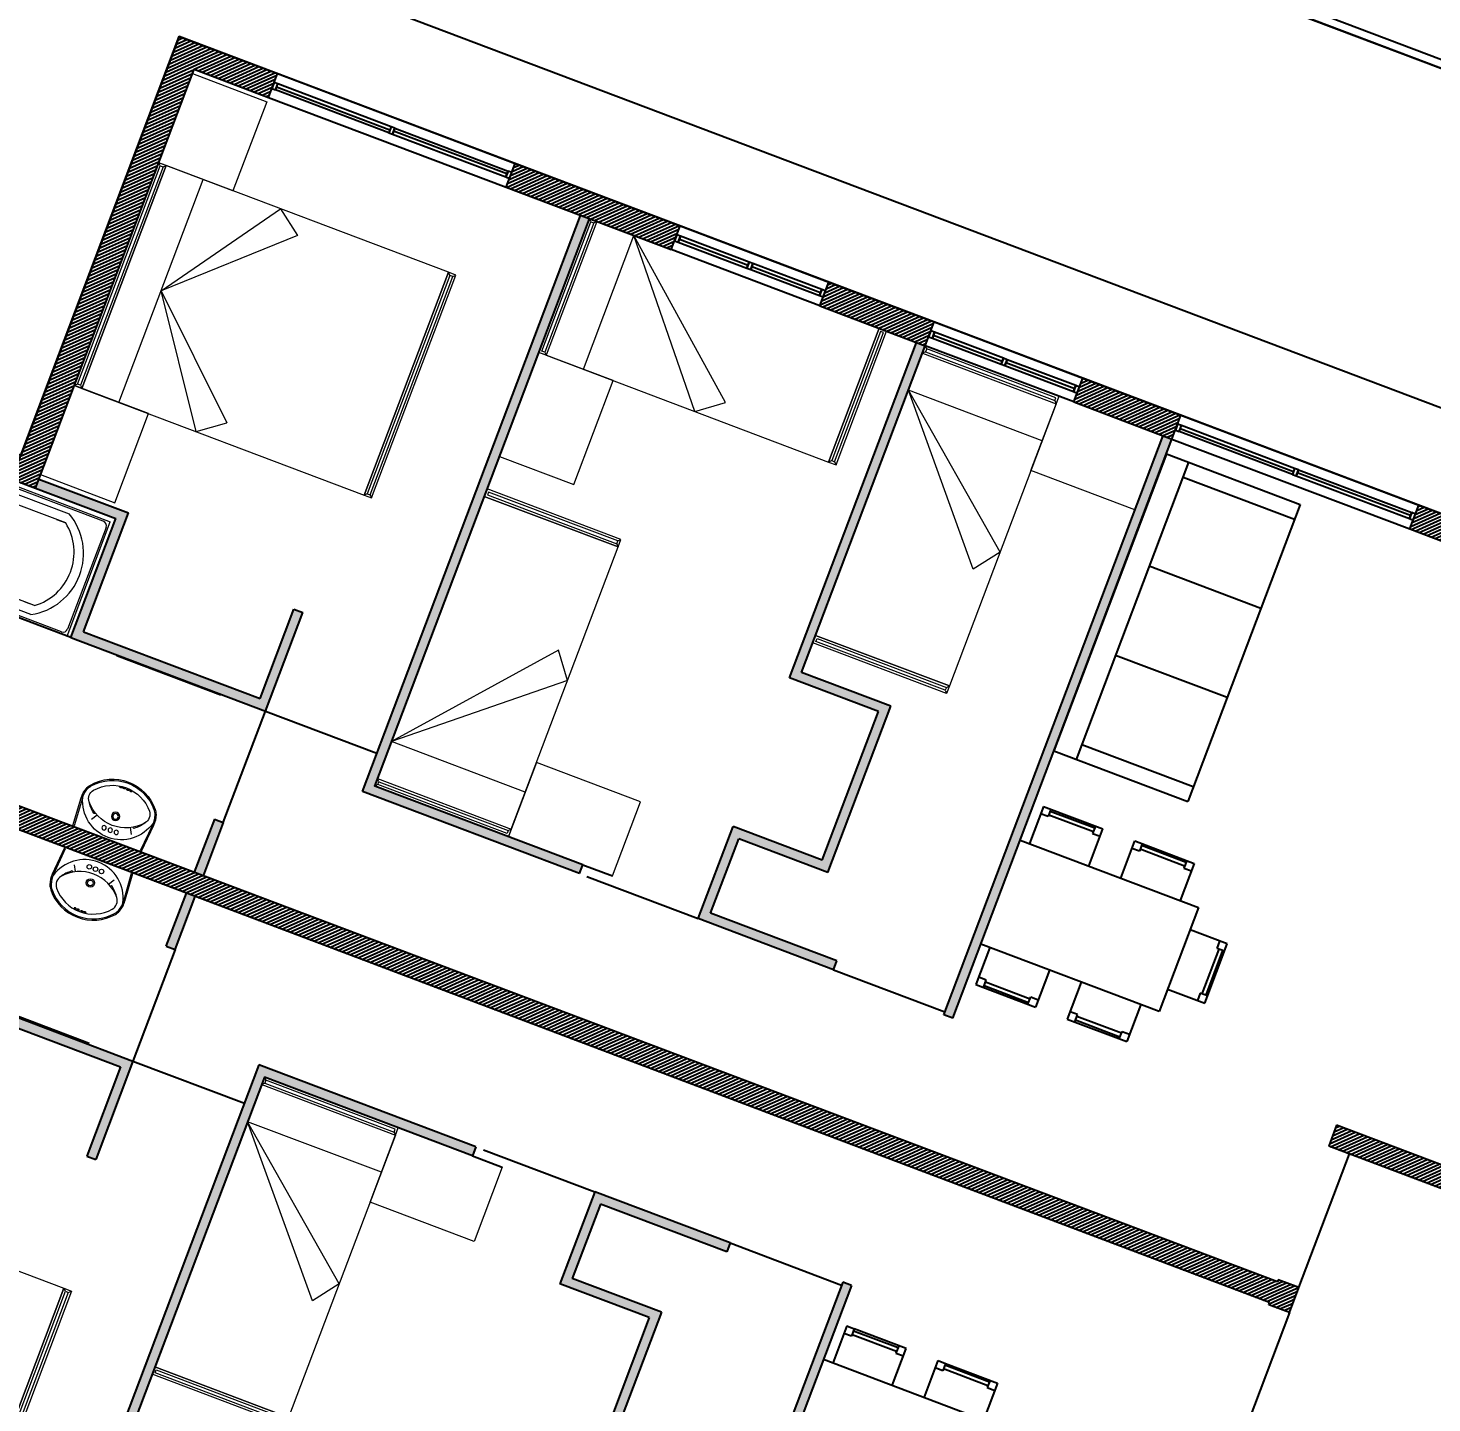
# Model space of a CAD drawing. Extents: x 0 to 346944, y 0 to 6285838.
# Drawn here: x 344167.9 to 344176.74, y 6284421.28 to 6284429.94 of the extents above; entities that cross this region are included whole.
import ezdxf

# ---------------------------------------------------------------- set-up
doc = ezdxf.new("R2010")
doc.units = 0
doc.header["$LTSCALE"] = 5
for name, color, linetype in [('Estacionamientos', 1, 'Continuous'), ('GRILLA', 254, 'Continuous'), ('PLANTA', 6, 'Continuous'), ('PUNTO-DE-INTERES', 254, 'Continuous')]:
    doc.layers.add(name, color=color, linetype=linetype)
doc.layers.add('Muebles', color=8, linetype='Continuous', lineweight=15)
doc.styles.add('ROMANS', font='romans.shx', dxfattribs={"height": 1})
doc.dimstyles.new('GRILLA X 500', dxfattribs={"dimtxt": 0.5, "dimasz": 1.8, "dimexe": 1.25, "dimexo": 0.625, "dimtad": 0, "dimdec": 0, "dimtxsty": 'ROMANS', "dimblk": 'NONE', "dimcen": 2.5, "dimse1": 1, "dimse2": 1, "dimsd1": 1, "dimsd2": 1, "dimclrd": 256, "dimclrt": 256, "dimadec": 0, "dimazin": 0, "dimtfac": 1, "dimtdec": 0, "dimtmove": 0, "dimatfit": 3, "dimldrblk": 'NONE', "dimfxlon": 1, "dimtfill": 1, "dimlwd": -1, "dimarcsym": 2})
pattern_1 = [(204.0585514, (1761.407898, 162.690443), (0.003883056714, -0.008697556873), [])]
pattern_2 = [(204.0585514, (1761.407898, 162.690443), (0.00764381243, -0.01712117495), []), (204.0585514, (1761.395535, 162.695174), (0.00764381243, -0.01712117495), [0.009, -0.00375])]

# ---------------------------------------------------------------- blocks, each defined once
blk = doc.blocks.new('Est.')
at = {"layer": 'Estacionamientos'}
h = blk.add_hatch(color=253, dxfattribs=at)
h.dxf.hatch_style = 1
h.paths.add_polyline_path([(3068.1608, 1567.4743), (3067.1169, 1563.2007), (3069.2046, 1563.2007)])
h.paths.add_polyline_path([(3068.9362, 1563.4115), (3067.3854, 1563.4115), (3068.1608, 1566.586)], flags=16)
at = {"layer": 'Estacionamientos', "color": 8}
for points in [[(3069.2046, 1563.2007), (3068.1608, 1567.4743), (3067.1169, 1563.2007)], [(3068.9362, 1563.4115), (3068.1608, 1566.586), (3067.3854, 1563.4115)]]:
    blk.add_lwpolyline(points, close=True, dxfattribs=at)
blk = doc.blocks.new('Cama 2 Plaza')
at = {"layer": 'Muebles'}
for p, q in [((171.3602, 136.6092, -1294.261), (171.3452, 136.6242, -1294.261)), ((171.3802, 136.6092, -1294.261), (171.3952, 136.6242, -1294.261)), ((172.5252, 136.6242, -1294.261), (172.3652, 136.5042, -1294.261)), ((173.0452, 135.8742, -1294.261), (172.5252, 136.6242, -1294.261)), ((173.0452, 135.1242, -1294.261), (173.0452, 136.6242, -1294.261)), ((173.3102, 136.6092, -1294.261), (173.2952, 136.6242, -1294.261)), ((173.3302, 136.6092, -1294.261), (173.3452, 136.6242, -1294.261)), ((172.3652, 136.5042, -1294.261), (173.0452, 135.8742, -1294.261)), ((173.0452, 135.8742, -1294.261), (172.3652, 135.2442, -1294.261)), ((172.5252, 135.1242, -1294.261), (173.0452, 135.8742, -1294.261)), ((172.5252, 135.1242, -1294.261), (172.3652, 135.2442, -1294.261)), ((171.3602, 135.1392, -1294.261), (171.3452, 135.1242, -1294.261)), ((171.3802, 135.1392, -1294.261), (171.3952, 135.1242, -1294.261)), ((173.3102, 135.1392, -1294.261), (173.2952, 135.1242, -1294.261)), ((173.3302, 135.1392, -1294.261), (173.3452, 135.1242, -1294.261))]:
    blk.add_line(p, q, dxfattribs=at)
at = {"layer": 'Muebles', "elevation": -1294.261}
for points in [[(172.8452, 137.2242), (172.8452, 136.6242), (173.3452, 136.6242), (173.3452, 137.2242)], [(171.3452, 135.1242), (171.3452, 136.6242), (171.3952, 136.6242), (171.3952, 135.1242)], [(171.3602, 135.1392), (171.3602, 136.6092), (171.3802, 136.6092), (171.3802, 135.1392)], [(171.3952, 135.1242), (171.3952, 136.6242), (173.2952, 136.6242), (173.2952, 135.1242)], [(173.2952, 135.1242), (173.2952, 136.6242), (173.3452, 136.6242), (173.3452, 135.1242)], [(173.3302, 135.1392), (173.3302, 136.6092), (173.3102, 136.6092), (173.3102, 135.1392)], [(172.8452, 134.5242), (172.8452, 135.1242), (173.3452, 135.1242), (173.3452, 134.5242)]]:
    blk.add_lwpolyline(points, close=True, dxfattribs=at)
blk = doc.blocks.new('Lavamanos')
at = {"layer": 'Muebles'}
for p, q in [((170.2416, 134.923), (170.2545, 135.1041)), ((170.7132, 134.9256), (170.6987, 135.1055)), ((170.3655, 134.9906), (170.343, 135.0287)), ((170.5876, 134.9906), (170.6102, 135.0287)), ((170.3513, 134.9818), (170.349, 134.985)), ((170.6032, 134.9818), (170.6056, 134.985))]:
    blk.add_line(p, q, dxfattribs=at)
for points in [[(170.2529, 135.1106, 0.391595), (170.2465, 135.1047), (170.2337, 134.9236, 0.10733), (170.2429, 134.8563, 0.086738), (170.2594, 134.8276, 0.467235), (170.6951, 134.8274, 0.082377), (170.7111, 134.8544, 0.114857), (170.7212, 134.9263), (170.7066, 135.1062, 0.390741), (170.7019, 135.1106)], [(170.4523, 134.7735, 0.22708), (170.452, 134.7743, 0.089204), (170.4502, 134.7753, 0.046169), (170.448, 134.7758, 0.034314), (170.4449, 134.776, 0.034314), (170.4419, 134.7758, 0.046169), (170.4397, 134.7753, 0.089204), (170.4378, 134.7743, 0.22708), (170.4375, 134.7735, 0.22708), (170.4378, 134.7728, 0.089204), (170.4397, 134.7718, 0.046169), (170.4419, 134.7713, 0.034314), (170.4449, 134.771, 0.034314), (170.448, 134.7713, 0.046169), (170.4502, 134.7718, 0.089204), (170.452, 134.7728, 0.22708)], [(170.4731, 134.7723, 0.22708), (170.4728, 134.7731, 0.089204), (170.471, 134.7741, 0.046169), (170.4688, 134.7746, 0.034314), (170.4657, 134.7748, 0.034314), (170.4627, 134.7746, 0.046169), (170.4605, 134.7741, 0.089204), (170.4586, 134.7731, 0.22708), (170.4583, 134.7723, 0.22708), (170.4586, 134.7715, 0.089204), (170.4605, 134.7706, 0.046169), (170.4627, 134.77, 0.034314), (170.4657, 134.7698, 0.034314), (170.4688, 134.77, 0.046169), (170.471, 134.7706, 0.089204), (170.4728, 134.7715, 0.22708)], [(170.4817, 134.7723, -0.22708), (170.4821, 134.7731, -0.089204), (170.4839, 134.7741, -0.046169), (170.4861, 134.7746, -0.034314), (170.4892, 134.7748, -0.034314), (170.4922, 134.7746, -0.046169), (170.4944, 134.7741, -0.089204), (170.4962, 134.7731, -0.22708), (170.4966, 134.7723, -0.22708), (170.4962, 134.7715, -0.089204), (170.4944, 134.7706, -0.046169), (170.4922, 134.77, -0.034314), (170.4892, 134.7698, -0.034314), (170.4861, 134.77, -0.046169), (170.4839, 134.7706, -0.089204), (170.4821, 134.7715, -0.22708)], [(170.5025, 134.7735, -0.22708), (170.5029, 134.7743, -0.089204), (170.5047, 134.7753, -0.046169), (170.5069, 134.7758, -0.034314), (170.51, 134.776, -0.034314), (170.513, 134.7758, -0.046169), (170.5152, 134.7753, -0.089204), (170.517, 134.7743, -0.22708), (170.5174, 134.7735, -0.22708), (170.517, 134.7728, -0.089204), (170.5152, 134.7718, -0.046169), (170.513, 134.7713, -0.034314), (170.51, 134.771, -0.034314), (170.5069, 134.7713, -0.046169), (170.5047, 134.7718, -0.089204), (170.5029, 134.7728, -0.22708)]]:
    blk.add_lwpolyline(points, format="xyb", close=True, dxfattribs=at)
for centre, radius in [((170.4351, 135.0492), 0.014), ((170.4768, 135.0492), 0.014), ((170.5173, 135.0492), 0.014), ((170.4774, 134.9568), 0.0264), ((170.4774, 134.9568), 0.0176)]:
    blk.add_circle(centre, radius, dxfattribs=at)
for centre, radius, start, end in [((170.4771, 134.8537), 0.2434, 13.90536, 164.76271), ((170.4774, 134.771), 0.2457, 40.22875, 139.77121), ((170.3932, 134.9111), 0.152, 175.54028, 198.64414), ((170.3363, 134.8904), 0.0608, 139.77121, 220.22875), ((170.4711, 134.8122), 0.2164, 126.47705, 148.12464), ((170.3451, 134.9822), 0.0048, 36.17452, 123.35147), ((170.6094, 134.9822), 0.0048, 56.64849, 143.82544), ((170.4834, 134.8122), 0.2164, 32.4481, 53.52291), ((170.6185, 134.8904), 0.0608, 319.77121, 40.22875), ((170.5618, 134.9121), 0.152, 340.21422, 5.09364), ((170.3401, 134.8932), 0.096, 198.64414, 220.32962), ((170.4774, 135.0098), 0.2761, 220.32962, 319.61614), ((170.4774, 135.0098), 0.2457, 220.22875, 319.77121), ((170.6145, 134.8931), 0.096, 319.61614, 340.21422)]:
    blk.add_arc(centre, radius, start, end, dxfattribs=at)
blk = doc.blocks.new('cama')
at = {"layer": 'Muebles'}
for p, q in [((43.6696, 33.3867), (43.6846, 33.4017)), ((42.7996, 33.3667), (42.7846, 33.3517)), ((43.6696, 33.3667), (43.6846, 33.3517)), ((42.7846, 32.3517), (43.6846, 33.1017)), ((42.7846, 33.1017), (43.6846, 33.1017)), ((42.9046, 32.1917), (43.6846, 33.1017)), ((42.7846, 32.3517), (42.9046, 32.1917)), ((42.7996, 31.4367), (42.7846, 31.4517)), ((42.7996, 31.4167), (42.7846, 31.4017))]:
    blk.add_line(p, q, dxfattribs=at)
for points in [[(42.7846, 33.4017), (42.0846, 33.4017), (42.0846, 32.9017), (42.7846, 32.9017)], [(42.7846, 33.4017), (43.6846, 33.4017), (43.6846, 33.3517), (42.7846, 33.3517)], [(42.7846, 31.4517), (43.6846, 31.4517), (43.6846, 33.3517), (42.7846, 33.3517)], [(42.7996, 33.3867), (43.6696, 33.3867), (43.6696, 33.3667), (42.7996, 33.3667)], [(42.7846, 31.4017), (43.6846, 31.4017), (43.6846, 31.4517), (42.7846, 31.4517)], [(42.7996, 31.4167), (43.6696, 31.4167), (43.6696, 31.4367), (42.7996, 31.4367)]]:
    blk.add_lwpolyline(points, close=True, dxfattribs=at)
blk = doc.blocks.new('tina')
at = {"layer": 'Muebles'}
for p, q in [((170.3147, 135.6973, 647.1305), (171.4147, 135.6973, 647.1305)), ((170.3147, 135.6973, 647.1305), (170.3147, 134.9273, 647.1305)), ((170.3269, 134.97, 647.1305), (170.3269, 135.6545, 647.1305)), ((170.3575, 135.685, 647.1305), (171.3719, 135.685, 647.1305)), ((170.5744, 135.6514, 647.1305), (171.2314, 135.6514, 647.1305)), ((171.4025, 135.6545, 647.1305), (171.4025, 134.97, 647.1305)), ((171.4147, 135.6973, 647.1305), (171.4147, 134.9273, 647.1305)), ((170.5744, 135.5903, 647.1305), (171.1703, 135.5903, 647.1305)), ((170.5744, 135.5903, 647.1305), (170.6356, 135.5903, 647.1305)), ((171.1092, 135.5903, 647.1305), (171.1703, 135.5903, 647.1305)), ((171.2314, 135.5292, 647.1305), (171.2314, 135.1793, 647.1305)), ((171.2925, 135.5903, 647.1305), (171.2925, 135.1793, 647.1305)), ((171.1947, 135.3123, 647.1305), (171.1764, 135.3123, 647.1305)), ((171.2008, 135.3184, 647.1305), (171.2008, 135.3367, 647.1305)), ((171.2008, 135.3062, 647.1305), (171.2008, 135.2878, 647.1305)), ((171.2253, 135.3123, 647.1305), (171.2069, 135.3123, 647.1305)), ((171.3613, 135.3199, 647.1305), (171.239, 135.3199, 647.1305)), ((171.3613, 135.3046, 647.1305), (171.239, 135.3046, 647.1305)), ((171.3536, 135.3123, 647.1305), (171.2467, 135.3123, 647.1305)), ((171.2314, 135.1793, 647.1305), (171.2314, 135.0953, 647.1305)), ((171.2925, 135.1793, 647.1305), (171.2925, 135.0342, 647.1305)), ((170.5744, 135.0342, 647.1305), (171.1703, 135.0342, 647.1305)), ((170.6356, 135.0342, 647.1305), (170.5744, 135.0342, 647.1305)), ((171.1703, 135.0342, 647.1305), (171.1092, 135.0342, 647.1305)), ((171.4147, 134.9273, 647.1305), (170.3147, 134.9273, 647.1305)), ((170.3575, 134.9395, 647.1305), (171.3719, 134.9395, 647.1305)), ((171.2314, 134.9731, 647.1305), (170.5744, 134.9731, 647.1305))]:
    blk.add_line(p, q, dxfattribs=at)
for centre, radius in [((171.3536, 135.3734, 647.1305), 0.00764), ((171.2008, 135.3123, 647.1305), 0.0122), ((171.2008, 135.3123, 647.1305), 0.00611), ((171.3536, 135.2512, 647.1305), 0.00764)]:
    blk.add_circle(centre, radius, dxfattribs=at)
for centre, radius, start, end in [((170.3575, 135.6545, 647.1305), 0.0306, 89.99998, 179.99998), ((170.7647, 135.3123, 647.1305), 0.3889, 119.29473, 240.70523), ((171.2314, 135.5903, 647.1305), 0.0611, 359.99998, 89.99998), ((171.3719, 135.6545, 647.1305), 0.0306, 359.99998, 89.99998), ((170.7868, 135.3123, 647.1305), 0.3499, 127.37468, 232.62527), ((171.1703, 135.5292, 647.1305), 0.0611, 359.99998, 89.99998), ((171.3536, 135.3734, 647.1305), 0.0153, 170.79308, 189.20687), ((171.3389, 135.3794, 647.1305), 0.00365, 263.51908, 51.48087), ((171.3389, 135.3673, 647.1305), 0.00365, 308.51908, 96.48087), ((171.3536, 135.3734, 647.1305), 0.0153, 125.79308, 144.20687), ((171.3536, 135.3734, 647.1305), 0.0153, 215.79308, 234.20687), ((171.3475, 135.388, 647.1305), 0.00365, 218.51908, 6.48087), ((171.3475, 135.3587, 647.1305), 0.00365, 353.51908, 141.48087), ((171.3536, 135.3734, 647.1305), 0.00764, 359.99998, 179.99998), ((171.3536, 135.3734, 647.1305), 0.00764, 179.99998, 359.99998), ((171.3536, 135.3734, 647.1305), 0.0153, 80.79308, 99.20687), ((171.3536, 135.3734, 647.1305), 0.0153, 260.79308, 279.20687), ((171.3597, 135.388, 647.1305), 0.00365, 173.51908, 321.48087), ((171.3597, 135.3587, 647.1305), 0.00365, 38.51908, 186.48087), ((171.3536, 135.3734, 647.1305), 0.0153, 35.79308, 54.20687), ((171.3536, 135.3734, 647.1305), 0.0153, 305.79308, 324.20687), ((171.3683, 135.3794, 647.1305), 0.00365, 128.51908, 276.48087), ((171.3683, 135.3673, 647.1305), 0.00365, 83.51908, 231.48087), ((171.3536, 135.3734, 647.1305), 0.0153, 350.79308, 9.20687), ((171.239, 135.3123, 647.1305), 0.00764, 89.99998, 269.99998), ((171.3389, 135.2572, 647.1305), 0.00365, 263.51908, 51.48087), ((171.3536, 135.2512, 647.1305), 0.0153, 125.79308, 144.20687), ((171.3475, 135.2658, 647.1305), 0.00365, 218.51908, 6.48087), ((171.3613, 135.3123, 647.1305), 0.0153, 209.99998, 149.99998), ((171.3536, 135.2512, 647.1305), 0.0153, 80.79308, 99.20687), ((171.3597, 135.2658, 647.1305), 0.00365, 173.51908, 321.48087), ((171.3613, 135.3123, 647.1305), 0.00764, 269.99998, 89.99998), ((171.3536, 135.2512, 647.1305), 0.0153, 35.79308, 54.20687), ((171.3683, 135.2572, 647.1305), 0.00365, 128.51908, 276.48087), ((171.3536, 135.2512, 647.1305), 0.0153, 170.79308, 189.20687), ((171.3389, 135.2451, 647.1305), 0.00365, 308.51908, 96.48087), ((171.3536, 135.2512, 647.1305), 0.0153, 215.79308, 234.20687), ((171.3475, 135.2365, 647.1305), 0.00365, 353.51908, 141.48087), ((171.3536, 135.2512, 647.1305), 0.00764, 359.99998, 179.99998), ((171.3536, 135.2512, 647.1305), 0.00764, 179.99998, 359.99998), ((171.3536, 135.2512, 647.1305), 0.0153, 260.79308, 279.20687), ((171.3597, 135.2365, 647.1305), 0.00365, 38.51908, 186.48087), ((171.3536, 135.2512, 647.1305), 0.0153, 305.79308, 324.20687), ((171.3683, 135.2451, 647.1305), 0.00365, 83.51908, 231.48087), ((171.3536, 135.2512, 647.1305), 0.0153, 350.79308, 9.20687), ((171.1703, 135.0953, 647.1305), 0.0611, 269.99998, 359.99998), ((171.2314, 135.0342, 647.1305), 0.0611, 269.99998, 359.99998), ((170.3575, 134.97, 647.1305), 0.0306, 179.99998, 269.99998), ((171.3719, 134.97, 647.1305), 0.0306, 269.99998, 359.99998)]:
    blk.add_arc(centre, radius, start, end, dxfattribs=at)
blk = doc.blocks.new('PLANTA 2')
at = {"layer": 'PUNTO-DE-INTERES'}
h = blk.add_hatch(dxfattribs=at)
h.set_pattern_fill('LINE', color=256, scale=0.003, angle=204.0586)
h.set_pattern_definition(pattern_1)
h.paths.add_polyline_path([(-6.457, -6.2944), (-7.2786, -8.4413), (-8.0798, -8.1347), (-8.0548, -8.0693), (-7.3189, -8.3509), (-6.5224, -6.2694)])
h.paths.add_polyline_path([(-7.5005, -5.895), (-7.6118, -6.1857), (-7.7887, -6.118), (-7.8173, -6.1927), (-7.6404, -6.2604), (-7.6726, -6.3445), (-7.5978, -6.3731), (-7.4258, -5.9236)])
h.paths.add_polyline_path([(-8.5359, -5.832), (-8.8441, -5.7141), (-8.8727, -5.7888), (-8.5645, -5.9068)])
h.paths.add_polyline_path([(-9.3111, -5.5354), (-9.6426, -5.4085), (-9.6712, -5.4832), (-9.3397, -5.6101)])
h.paths.add_polyline_path([(-11.6833, -4.6276), (-11.6372, -4.7309), (-12.1413, -6.0482), (-12.216, -6.0196)])
h.paths.add_polyline_path([(-10.6565, -5.1061), (-10.6279, -5.0314), (-10.1096, -5.2298), (-10.1382, -5.3045)])
h.paths.add_polyline_path([(-11.3751, -4.7455), (-11.4037, -4.8202), (-11.6372, -4.7309), (-11.6831, -4.6276)])
h.paths.add_polyline_path([(-8.1902, -8.6192), (-12.8544, -6.8343), (-12.4723, -5.8359), (-12.3976, -5.8645), (-12.7671, -6.8302), (-8.2431, -8.5615), (-8.2406, -8.5549), (-8.1752, -8.5799)])
h = blk.add_hatch(dxfattribs=at)
h.set_pattern_fill('JIS_STN_2.5', color=256, scale=0.0075, angle=159.0586)
h.set_pattern_definition(pattern_2)
h.paths.add_polyline_path([(-6.7292, -6.8099), (-6.8459, -6.7652), (-6.9174, -6.952), (-6.8007, -6.9966), (-6.7895, -6.9675), (-6.8771, -6.934), (-6.8279, -6.8055), (-6.7404, -6.839)])
h.paths.add_polyline_path([(-7.4743, -6.7389), (-7.368, -6.4611), (-7.5978, -6.3731), (-7.5867, -6.3439), (-7.3276, -6.443), (-7.4451, -6.75)])
h.paths.add_polyline_path([(-9.2895, -7.7172), (-9.2614, -7.7279), (-8.5645, -5.9068), (-8.5925, -5.896)])
h.paths.add_polyline_path([(-9.6359, -7.5734), (-10.0609, -7.4108), (-9.9501, -7.1212), (-9.6699, -7.2285), (-9.4912, -6.7615), (-9.7714, -6.6543), (-9.3677, -5.5994), (-9.3397, -5.6101), (-9.7326, -6.637), (-9.4525, -6.7442), (-9.6526, -7.2672), (-9.9328, -7.16), (-10.0221, -7.3935), (-9.6252, -7.5454)])
h.paths.add_polyline_path([(-10.423, -5.1955), (-11.1162, -7.0069), (-10.4345, -7.2678), (-10.4237, -7.2398), (-11.0775, -6.9896), (-10.395, -5.2062)])
h.paths.add_polyline_path([(-12.1301, -6.019), (-11.8488, -6.1267), (-11.9917, -6.5002), (-11.4372, -6.7124), (-11.33, -6.4322), (-11.3019, -6.4429), (-11.4204, -6.7524), (-12.0321, -6.5183), (-11.8891, -6.1447), (-12.1413, -6.0482)])
h.paths.add_polyline_path([(-12.5161, -6.9262), (-12.4916, -6.862), (-12.7426, -6.766), (-12.7314, -6.7368), (-12.4512, -6.844), (-12.4869, -6.9374)])
h.paths.add_polyline_path([(-11.5824, -7.0919), (-11.5544, -7.1026), (-11.6184, -7.2698), (-11.6464, -7.2591)])
h = blk.add_hatch(dxfattribs=at)
h.set_pattern_fill('LINE', color=256, scale=0.003, angle=204.0586)
h.set_pattern_definition(pattern_1)
h.paths.add_polyline_path([(-8.4519, -11.5071), (-7.6303, -9.3603), (-8.4315, -9.0537), (-8.4565, -9.119), (-7.7207, -9.4006), (-8.5172, -11.4821)])
h.paths.add_polyline_path([(-9.4954, -11.1078), (-9.3842, -10.8171), (-9.5612, -10.7494), (-9.5326, -10.6747), (-9.3556, -10.7424), (-9.3234, -10.6583), (-9.2487, -10.6869), (-9.4207, -11.1364)])
h.paths.add_polyline_path([(-10.3083, -10.4635), (-10.6165, -10.3455), (-10.5879, -10.2708), (-10.2797, -10.3888)])
h.paths.add_polyline_path([(-11.0835, -10.1668), (-11.415, -10.0399), (-11.3864, -9.9652), (-11.0549, -10.0921)])
h.paths.add_polyline_path([(-13.4557, -9.259), (-13.3524, -9.2128), (-12.8483, -7.8955), (-12.923, -7.8669)])
h.paths.add_polyline_path([(-12.3718, -9.5881), (-12.4003, -9.6629), (-11.882, -9.8612), (-11.8534, -9.7865)])
h.paths.add_polyline_path([(-13.1475, -9.3769), (-13.1189, -9.3022), (-13.3524, -9.2129), (-13.4555, -9.2591)])
h.paths.add_polyline_path([(-8.1902, -8.6192), (-12.8544, -6.8343), (-13.2364, -7.8326), (-13.1617, -7.8612), (-12.7921, -6.8955), (-8.2681, -8.6268), (-8.2706, -8.6334), (-8.2053, -8.6584)])
h = blk.add_hatch(dxfattribs=at)
h.set_pattern_fill('JIS_STN_2.5', color=256, scale=0.0075, angle=159.0586)
h.set_pattern_definition(pattern_2)
h.paths.add_polyline_path([(-8.3104, -10.9416), (-8.4271, -10.897), (-8.3557, -10.7102), (-8.2389, -10.7548), (-8.2501, -10.784), (-8.3376, -10.7505), (-8.3868, -10.8789), (-8.2992, -10.9125)])
h.paths.add_polyline_path([(-8.9125, -10.4971), (-9.0188, -10.7749), (-9.2487, -10.6869), (-9.2599, -10.7161), (-9.0008, -10.8152), (-8.8833, -10.5082)])
h.paths.add_polyline_path([(-9.6108, -8.5568), (-9.5828, -8.5676), (-10.2797, -10.3888), (-10.3077, -10.378)])
h.paths.add_polyline_path([(-9.9648, -8.4326), (-10.3897, -8.27), (-10.5005, -8.5595), (-10.2203, -8.6667), (-10.399, -9.1337), (-10.6792, -9.0265), (-11.0829, -10.0814), (-11.0549, -10.0921), (-10.6619, -9.0652), (-10.3817, -9.1725), (-10.1816, -8.6494), (-10.4618, -8.5422), (-10.3724, -8.3087), (-9.9755, -8.4606)])
h.paths.add_polyline_path([(-12.1383, -9.6775), (-11.4451, -7.8661), (-10.7633, -8.127), (-10.774, -8.155), (-11.4278, -7.9049), (-12.1103, -9.6882)])
h.paths.add_polyline_path([(-12.8594, -7.9247), (-12.5781, -8.0324), (-12.4351, -7.6589), (-11.8806, -7.8711), (-11.9879, -8.1513), (-11.9598, -8.162), (-11.8414, -7.8526), (-12.4531, -7.6185), (-12.5961, -7.992), (-12.8483, -7.8955)])
h.paths.add_polyline_path([(-12.5412, -6.9916), (-12.5657, -7.0558), (-12.8167, -6.9597), (-12.8279, -6.9889), (-12.5477, -7.0962), (-12.512, -7.0028)])
h.paths.add_polyline_path([(-11.7354, -7.4916), (-11.7074, -7.5023), (-11.6434, -7.3352), (-11.6714, -7.3244)])
for p, q in [((-16.7585, -1.2814), (-6.2516, -5.3023)), ((-12.216, -6.0196), (-11.6833, -4.6276)), ((-11.6833, -4.6276), (-11.3751, -4.7455)), ((-12.1413, -6.0482), (-11.6372, -4.7309)), ((-11.6372, -4.7309), (-11.4037, -4.8202)), ((-11.4037, -4.8202), (-11.3751, -4.7455)), ((-11.3751, -4.7455), (-10.6279, -5.0314)), ((-11.4037, -4.8202), (-10.6565, -5.1061)), ((-11.0181, -4.9142), (-11.0252, -4.9329)), ((-11.0064, -4.9187), (-11.0135, -4.9374)), ((-10.6565, -5.1061), (-10.6279, -5.0314)), ((-10.6279, -5.0314), (-10.1096, -5.2298)), ((-10.6565, -5.1061), (-10.1382, -5.3045)), ((-11.1162, -7.0069), (-10.423, -5.1955)), ((-11.0775, -6.9896), (-10.395, -5.2062)), ((-10.1382, -5.3045), (-10.1096, -5.2298)), ((-10.1096, -5.2298), (-9.6426, -5.4085)), ((-9.6712, -5.4832), (-10.1382, -5.3045)), ((-9.6712, -5.4832), (-9.6426, -5.4085)), ((-9.6426, -5.4085), (-9.3111, -5.5354)), ((-9.6712, -5.4832), (-9.3397, -5.6101)), ((-9.3397, -5.6101), (-9.3111, -5.5354)), ((-9.3111, -5.5354), (-8.8441, -5.7141)), ((-9.7714, -6.6543), (-9.3677, -5.5994)), ((-9.7326, -6.637), (-9.3397, -5.6101)), ((-8.8727, -5.7888), (-9.3397, -5.6101)), ((-8.8727, -5.7888), (-8.8441, -5.7141)), ((-8.8441, -5.7141), (-8.5359, -5.832)), ((-8.8727, -5.7888), (-8.5645, -5.9068)), ((-8.5645, -5.9068), (-8.5359, -5.832)), ((-8.5359, -5.832), (-7.7887, -6.118)), ((-9.2895, -7.7172), (-8.5925, -5.896)), ((-9.2614, -7.7279), (-8.5645, -5.9068)), ((-8.5645, -5.9068), (-7.8173, -6.1927)), ((-8.5824, -5.9534), (-8.9398, -6.8874)), ((-8.5824, -5.9534), (-8.1621, -6.1143)), ((-8.5123, -5.9803), (-8.8697, -6.9142)), ((-8.1789, -6.0008), (-8.186, -6.0195)), ((-8.1672, -6.0053), (-8.1744, -6.0239)), ((-12.216, -6.0196), (-12.1413, -6.0482)), ((-12.1413, -6.0482), (-11.8891, -6.1447)), ((-12.1301, -6.019), (-11.8488, -6.1267)), ((-8.5302, -6.027), (-8.18, -6.161)), ((-11.9917, -6.5002), (-11.8488, -6.1267)), ((-8.1621, -6.1143), (-8.5195, -7.0482)), ((-7.8173, -6.1927), (-7.7887, -6.118)), ((-7.7887, -6.118), (-7.6118, -6.1857)), ((-12.0321, -6.5183), (-11.8891, -6.1447)), ((-7.8173, -6.1927), (-7.6404, -6.2604)), ((-8.2872, -6.4412), (-8.6374, -6.3071)), ((-11.4372, -6.7124), (-11.33, -6.4322)), ((-11.4204, -6.7524), (-11.3019, -6.4429)), ((-11.33, -6.4322), (-11.3019, -6.4429)), ((-12.0321, -6.5183), (-11.4204, -6.7524)), ((-11.9917, -6.5002), (-11.4372, -6.7124)), ((-8.3944, -6.7214), (-8.7446, -6.5873)), ((-9.4912, -6.7615), (-9.7714, -6.6543)), ((-9.4525, -6.7442), (-9.7326, -6.637)), ((-11.5544, -7.1026), (-11.4204, -6.7524)), ((-11.4204, -6.7524), (-11.0701, -6.8864)), ((-9.6526, -7.2672), (-9.4525, -6.7442)), ((-9.6699, -7.2285), (-9.4912, -6.7615)), ((-8.2431, -8.5615), (-12.7671, -6.8302)), ((-8.9398, -6.8874), (-8.5195, -7.0482)), ((-8.8519, -6.8675), (-8.5016, -7.0015)), ((-8.2681, -8.6268), (-12.7921, -6.8955)), ((-10.4345, -7.2678), (-11.1162, -7.0069)), ((-10.4237, -7.2398), (-11.0775, -6.9896)), ((-8.9735, -7.0619), (-9.0182, -7.1786)), ((-8.9735, -7.0619), (-8.7867, -7.1334)), ((-11.5824, -7.0919), (-11.6464, -7.2591)), ((-11.5544, -7.1026), (-11.6184, -7.2698)), ((-11.5824, -7.0919), (-11.5544, -7.1026)), ((-8.9591, -7.0942), (-8.9824, -7.0852)), ((-8.9501, -7.0708), (-8.9591, -7.0942)), ((-8.9568, -7.0883), (-8.8167, -7.1419)), ((-8.9524, -7.0766), (-8.8123, -7.1303)), ((-10.0609, -7.4108), (-9.9501, -7.1212)), ((-9.6699, -7.2285), (-9.9501, -7.1212)), ((-8.8314, -7.2501), (-8.7867, -7.1334)), ((-8.81, -7.1244), (-8.819, -7.1478)), ((-8.819, -7.1478), (-8.7956, -7.1567)), ((-10.0221, -7.3935), (-9.9328, -7.16)), ((-9.6526, -7.2672), (-9.9328, -7.16)), ((-9.047, -7.1676), (-8.4866, -7.382)), ((-8.7312, -7.2884), (-8.6866, -7.1717)), ((-8.6721, -7.204), (-8.6955, -7.195)), ((-8.6866, -7.1717), (-8.4998, -7.2432)), ((-8.6632, -7.1806), (-8.6721, -7.204)), ((-8.5298, -7.2517), (-8.6699, -7.1981)), ((-8.5254, -7.2401), (-8.6654, -7.1864)), ((-10.4345, -7.2678), (-10.4237, -7.2398)), ((-8.4998, -7.2432), (-8.5444, -7.3599)), ((-8.5231, -7.2342), (-8.5321, -7.2576)), ((-10.4111, -7.2767), (-10.0609, -7.4108)), ((-8.5321, -7.2576), (-8.5087, -7.2665)), ((-11.7354, -7.4916), (-11.6714, -7.3244)), ((-11.7074, -7.5023), (-11.6434, -7.3352)), ((-9.6359, -7.5734), (-10.0609, -7.4108)), ((-9.6252, -7.5454), (-10.0221, -7.3935)), ((-8.4866, -7.382), (-8.6117, -7.7089)), ((-8.3967, -7.4967), (-8.5134, -7.4521)), ((-11.7074, -7.5023), (-11.8414, -7.8526)), ((-11.7354, -7.4916), (-11.7074, -7.5023)), ((-9.1433, -7.5055), (-9.1879, -7.6222)), ((-8.6117, -7.7089), (-9.1721, -7.4945)), ((-8.4682, -7.6835), (-8.3967, -7.4967)), ((-8.429, -7.5112), (-8.42, -7.4878)), ((-9.6359, -7.5734), (-9.6252, -7.5454)), ((-8.4231, -7.5134), (-8.4768, -7.6535)), ((-8.4115, -7.5179), (-8.4651, -7.658)), ((-8.4056, -7.5201), (-8.429, -7.5112)), ((-9.6359, -7.5734), (-9.2857, -7.7074)), ((-8.9565, -7.577), (-9.0011, -7.6937)), ((-12.4531, -7.6185), (-11.8414, -7.8526)), ((-9.1879, -7.6222), (-9.0011, -7.6937)), ((-9.1556, -7.6078), (-9.179, -7.5989)), ((-9.1646, -7.6312), (-9.1556, -7.6078)), ((-9.1623, -7.6253), (-9.0223, -7.679)), ((-9.1579, -7.6137), (-9.0178, -7.6673)), ((-8.8563, -7.6153), (-8.901, -7.732)), ((-8.5849, -7.6389), (-8.4682, -7.6835)), ((-12.4351, -7.6589), (-11.8806, -7.8711)), ((-9.0245, -7.6848), (-9.0156, -7.6614)), ((-9.0156, -7.6614), (-8.9922, -7.6704)), ((-8.4826, -7.6513), (-8.4915, -7.6746)), ((-8.4592, -7.6602), (-8.4826, -7.6513)), ((-9.2614, -7.7279), (-9.2895, -7.7172)), ((-8.8687, -7.7176), (-8.8921, -7.7087)), ((-8.8777, -7.741), (-8.8687, -7.7176)), ((-8.7309, -7.7771), (-8.871, -7.7235)), ((-8.6695, -7.6868), (-8.7142, -7.8035)), ((-8.901, -7.732), (-8.7142, -7.8035)), ((-8.7353, -7.7888), (-8.8754, -7.7351)), ((-8.7376, -7.7946), (-8.7286, -7.7712)), ((-8.7286, -7.7712), (-8.7053, -7.7802)), ((-11.8414, -7.8526), (-11.9598, -8.162)), ((-11.8414, -7.8526), (-11.4912, -7.9866)), ((-11.4451, -7.8661), (-12.1383, -9.6775)), ((-11.4278, -7.9049), (-12.1103, -9.6882)), ((-11.8806, -7.8711), (-11.9879, -8.1513)), ((-10.7633, -8.127), (-11.4451, -7.8661)), ((-10.774, -8.155), (-11.4278, -7.9049)), ((-8.0548, -8.0693), (-8.0798, -8.1347)), ((-7.3189, -8.3509), (-8.0548, -8.0693)), ((-10.7633, -8.127), (-10.774, -8.155)), ((-11.9879, -8.1513), (-11.9598, -8.162)), ((-10.7399, -8.136), (-10.3897, -8.27)), ((-8.1752, -8.5799), (-8.0144, -8.1597)), ((-7.2786, -8.4413), (-8.0798, -8.1347)), ((-10.3897, -8.27), (-10.5005, -8.5595)), ((-9.9648, -8.4326), (-10.3897, -8.27)), ((-10.3724, -8.3087), (-10.4618, -8.5422)), ((-9.9755, -8.4606), (-10.3724, -8.3087)), ((-9.9648, -8.4326), (-9.9755, -8.4606)), ((-9.9648, -8.4326), (-9.6145, -8.5666)), ((-10.2203, -8.6667), (-10.5005, -8.5595)), ((-10.1816, -8.6494), (-10.4618, -8.5422)), ((-9.6108, -8.5568), (-10.3077, -10.378)), ((-9.5828, -8.5676), (-10.2797, -10.3888)), ((-9.5828, -8.5676), (-9.6108, -8.5568)), ((-8.2406, -8.5549), (-8.2431, -8.5615)), ((-8.1752, -8.5799), (-8.2406, -8.5549)), ((-8.2053, -8.6584), (-8.1752, -8.5799)), ((-10.1816, -8.6494), (-10.3817, -9.1725)), ((-8.2706, -8.6334), (-8.2681, -8.6268)), ((-8.2053, -8.6584), (-8.2706, -8.6334)), ((-10.2203, -8.6667), (-10.399, -9.1337)), ((-9.5986, -8.6953), (-9.6433, -8.8121)), ((-9.5986, -8.6953), (-9.5752, -8.7043)), ((-8.2053, -8.6584), (-8.3661, -9.0787)), ((-9.5842, -8.7276), (-9.6075, -8.7187)), ((-9.5752, -8.7043), (-9.5842, -8.7276)), ((-9.5819, -8.7218), (-9.4419, -8.7754)), ((-9.5775, -8.7101), (-9.4374, -8.7637)), ((-9.4118, -8.7668), (-9.5752, -8.7043)), ((-9.4565, -8.8836), (-9.4118, -8.7668)), ((-9.4352, -8.7579), (-9.4441, -8.7812)), ((-9.4441, -8.7812), (-9.4207, -8.7902)), ((-9.1117, -9.0155), (-9.6721, -8.801)), ((-9.3563, -8.9219), (-9.3117, -8.8051)), ((-9.2973, -8.8374), (-9.3206, -8.8285)), ((-9.3117, -8.8051), (-9.2883, -8.8141)), ((-9.2883, -8.8141), (-9.2973, -8.8374)), ((-9.1549, -8.8852), (-9.295, -8.8316)), ((-9.1505, -8.8735), (-9.2906, -8.8199)), ((-9.2883, -8.8141), (-9.1249, -8.8766)), ((-9.1249, -8.8766), (-9.1696, -8.9934)), ((-9.1482, -8.8677), (-9.1572, -8.891)), ((-9.1572, -8.891), (-9.1338, -8.9))]:
    blk.add_line(p, q, dxfattribs=at)
at = {"layer": 'PUNTO-DE-INTERES', "ltscale": 30}
blk.add_line((-12.0321, -6.5183), (-12.5691, -6.3128), dxfattribs=at)
at = {"layer": 'PUNTO-DE-INTERES', "ltscale": 13}
for p, q in [((-11.5603, -6.7018), (-11.8872, -6.5767)), ((-10.4237, -7.2398), (-10.3303, -7.2755)), ((-11.9793, -7.7968), (-12.3062, -7.6717)), ((-10.774, -8.155), (-10.6806, -8.1908))]:
    blk.add_line(p, q, dxfattribs=at)
at = {"layer": 'PUNTO-DE-INTERES'}
for points in [[(-5.3584, -2.9683), (-6.2516, -5.3023), (-16.7585, -1.2814), (-15.8653, 1.0526)], [(-5.3817, -2.9593), (-6.266, -5.27), (-16.7262, -1.267), (-15.8419, 1.0437)], [(-11.0252, -4.9329), (-11.3813, -4.7967), (-11.3741, -4.778)], [(-11.3777, -4.7873), (-11.0216, -4.9236)], [(-11.0181, -4.9142), (-11.3741, -4.778)], [(-11.0135, -4.9374), (-10.6575, -5.0737), (-10.6503, -5.055)], [(-10.6539, -5.0643), (-11.01, -4.9281)], [(-11.0064, -4.9187), (-10.6503, -5.055)], [(-10.1086, -5.2623), (-10.1158, -5.281), (-9.8998, -5.3636), (-9.8927, -5.3449)], [(-10.1122, -5.2716), (-9.8962, -5.3543)], [(-9.8927, -5.3449), (-10.1086, -5.2623)], [(-9.881, -5.3494), (-9.8881, -5.3681), (-9.6722, -5.4507), (-9.665, -5.4321)], [(-9.8846, -5.3587), (-9.6686, -5.4414)], [(-9.665, -5.4321), (-9.881, -5.3494)], [(-9.3101, -5.5679), (-9.3173, -5.5865), (-9.1013, -5.6692), (-9.0941, -5.6505)], [(-9.3137, -5.5772), (-9.0977, -5.6599)], [(-9.0941, -5.6505), (-9.3101, -5.5679)], [(-9.0825, -5.655), (-9.0896, -5.6737), (-8.8736, -5.7563), (-8.8665, -5.7376)], [(-9.086, -5.6643), (-8.8701, -5.747)], [(-8.8665, -5.7376), (-9.0825, -5.655)], [(-8.186, -6.0195), (-8.5421, -5.8832), (-8.5349, -5.8645)], [(-8.5385, -5.8739), (-8.1825, -6.0101)], [(-8.1789, -6.0008), (-8.5349, -5.8645)], [(-8.1672, -6.0053), (-7.8111, -6.1415)], [(-8.1744, -6.0239), (-7.8183, -6.1602), (-7.8111, -6.1415)], [(-7.8147, -6.1509), (-8.1708, -6.0146)]]:
    blk.add_lwpolyline(points, dxfattribs=at)
for points in [[(-16.2366, -2.5518), (-7.5005, -5.895), (-7.6118, -6.1857), (-11.6833, -4.6276), (-12.1874, -5.9449), (-12.7805, -5.7179), (-12.2764, -4.4006), (-16.3479, -2.8425)], [(-11.3741, -4.778), (-11.3858, -4.7735), (-11.393, -4.7922), (-11.3813, -4.7967)], [(-11.0064, -4.9187), (-11.0181, -4.9142), (-11.0252, -4.9329), (-11.0135, -4.9374)], [(-10.6387, -5.0594), (-10.6503, -5.055), (-10.6575, -5.0737), (-10.6458, -5.0781)], [(-10.1086, -5.2623), (-10.1203, -5.2578), (-10.1275, -5.2765), (-10.1158, -5.281)], [(-9.881, -5.3494), (-9.8927, -5.3449), (-9.8998, -5.3636), (-9.8881, -5.3681)], [(-9.6533, -5.4365), (-9.665, -5.4321), (-9.6722, -5.4507), (-9.6605, -5.4552)], [(-9.3101, -5.5679), (-9.3218, -5.5634), (-9.3289, -5.5821), (-9.3173, -5.5865)], [(-9.0825, -5.655), (-9.0941, -5.6505), (-9.1013, -5.6692), (-9.0896, -5.6737)], [(-8.8548, -5.7421), (-8.8665, -5.7376), (-8.8736, -5.7563), (-8.862, -5.7608)], [(-8.5349, -5.8645), (-8.5466, -5.8601), (-8.5538, -5.8787), (-8.5421, -5.8832)], [(-8.1672, -6.0053), (-8.1789, -6.0008), (-8.186, -6.0195), (-8.1744, -6.0239)], [(-7.7995, -6.146), (-7.8111, -6.1415), (-7.8183, -6.1602), (-7.8066, -6.1647)]]:
    blk.add_lwpolyline(points, close=True, dxfattribs=at)
at = {"layer": 'PUNTO-DE-INTERES', "yscale": 0.5, "zscale": 0.5}
for name, p, xscale, rotation in [('Est.', (1704.9291, 179.2044), 0.5, 159.058551410992), ('Cama 2 Plaza', (44.7822, -99.8025, 647.1305), -0.5, 339.058551410992), ('cama', (-2.6041, -31.5749), 0.5, 69.05855141099204), ('cama', (5.0908, -29.0145), -0.5, 339.058551410992), ('tina', (91.7386, 26.4168, -323.5652), 0.5, 159.0585514109921), ('cama', (15.2911, 0.8013), 0.5, 159.0585514109921), ('Lavamanos', (-67.3839, 86.4044), -0.5, 159.058551410992), ('Lavamanos', (-115.6993, -39.847), 0.5, 339.058551410992), ('cama', (3.0027, -31.3093), -0.5, 339.058551410992), ('Cama 2 Plaza', (92.1233, 23.9028, 647.1305), 0.5, 159.0585514109921)]:
    blk.add_blockref(name, p, dxfattribs=dict(at, xscale=xscale, rotation=rotation))
blk = doc.blocks.new('PLANTA')
at = {"layer": 'PLANTA', "xscale": 2, "yscale": 2, "zscale": 2, "rotation": 0.2194448801566033}
blk.add_blockref('PLANTA 2', (31.6062, -31.5921), dxfattribs=at)
blk = doc.blocks.new('*D119')
at = {"layer": 'Defpoints', "color": 0, "ltscale": 0.5, "transparency": 16777216}
for p in [(344297.865, 6284457.2934), (344300, 6284395.5004), (0, 0)]:
    blk.add_point(p, dxfattribs=at)
at = {"layer": 'GRILLA', "ltscale": 0.5, "transparency": 16777216, "insert": (344297.865, 6284461.7279), "char_height": 1, "attachment_point": 5, "rotation": 90, "style": 'ROMANS', "bg_fill": 3, "box_fill_scale": 1.1, "bg_fill_color": 256, "bg_fill_true_color": 13158600, "bg_fill_transparency": 0}
blk.add_mtext('X-344300', dxfattribs=at)
blk = doc.blocks.new('_None')

msp = doc.modelspace()

# ---------------------------------------------------------------- block references
at = {"layer": 'PLANTA'}
msp.add_blockref('PLANTA', (344160.5769, 6284470.8255), dxfattribs=at)

# ---------------------------------------------------------------- next in the draw order: dimensions: what is measured, and where the dimension line sits
at = {"layer": 'GRILLA', "ltscale": 0.5}
dim = msp.add_ordinate_dim(feature_location=(344300, 6284395.5004), offset=(-2.135, 61.793), dtype=1, origin=(0, 0), dimstyle='GRILLA X 500', override={"dimpost": 'X-<>', "dimsah": 1}, dxfattribs=at)
dim.commit()
dim.dimension.update_dxf_attribs({"geometry": '*D119', "text_midpoint": (344297.865, 6284461.7279)})

doc.saveas('drawing.dxf')
